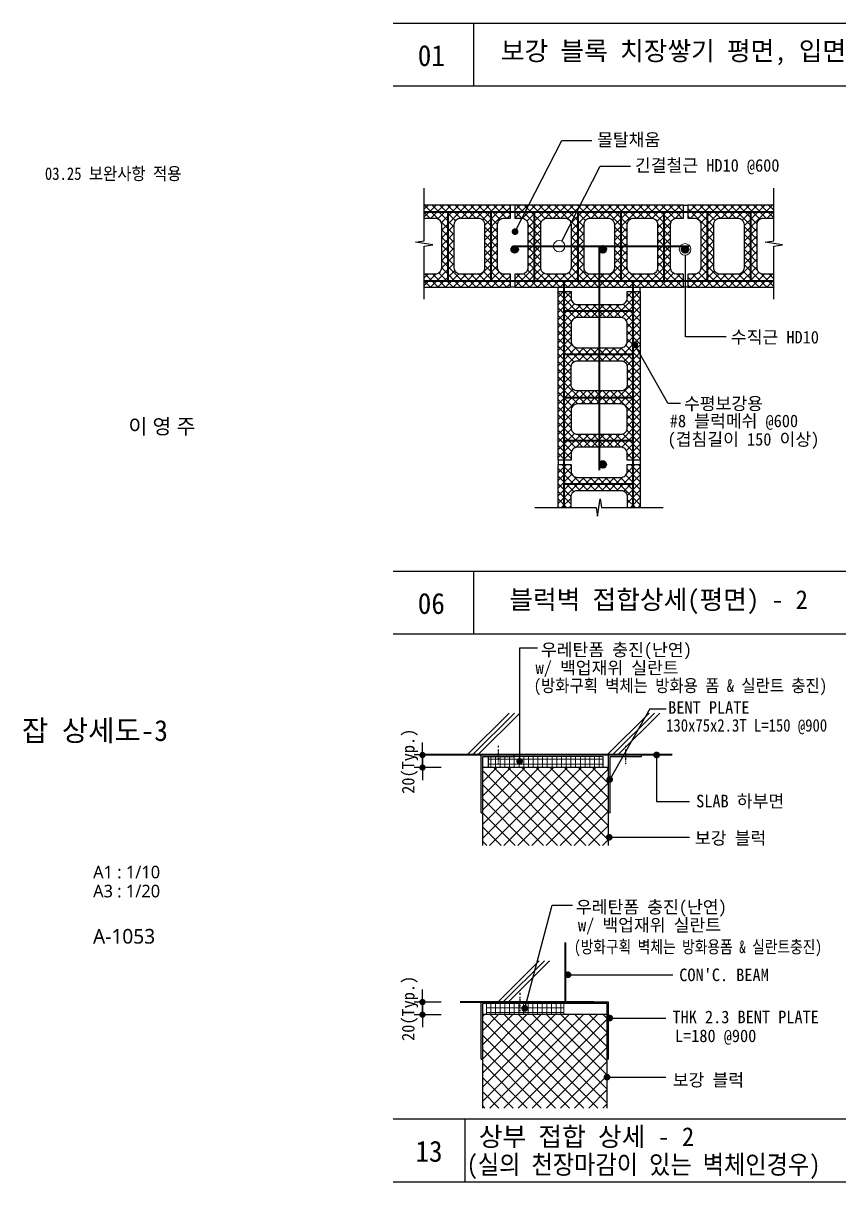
# Model space of a CAD drawing. Header units: millimetres. Extents: x 209 to 75467, y 6568 to 12199.
# Drawn here: x 24527 to 26471, y 6760 to 9523 of the extents above; entities that cross this region are included whole.
import ezdxf
from ezdxf.enums import TextEntityAlignment as Align

# ---------------------------------------------------------------- set-up
doc = ezdxf.new("R2010")
doc.units = ezdxf.units.MM
doc.header["$MEASUREMENT"] = 0
doc.linetypes.add('HIDDEN', pattern=[0.375, 0.25, -0.125])
doc.layers.get('0').update_dxf_attribs({"linetype": 'CONTINUOUS'})
for name, color, linetype, lineweight in [('A-BORD-TEXT', 3, 'CONTINUOUS', 25), ('A-CONC-LIN1', 2, 'CONTINUOUS', 40), ('A-CUTL', 7, 'CONTINUOUS', 25), ('A-DIMS', 7, 'CONTINUOUS', 25), ('A-MKXS-LEAD', 7, 'CONTINUOUS', 25), ('A-MKXS-TEXT1', 3, 'CONTINUOUS', 25), ('A-SECT-LIN1', 4, 'CONTINUOUS', 25), ('A-WAXM-BLOC', 3, 'CONTINUOUS', 25), ('A-XXXX-HATC', 8, 'CONTINUOUS', 18), ('A-XXXX-SYMB', 7, 'CONTINUOUS', 25), ('A-XXXX-TABL', 7, 'CONTINUOUS', 25), ('S-RBAR', 2, 'CONTINUOUS', 40)]:
    doc.layers.add(name, color=color, linetype=linetype, lineweight=lineweight)
doc.layers.add('CA-ANNO-TEXT', color=3, linetype='CONTINUOUS')
doc.styles.add('HY울릉도L', font='H2GTRE.TTF')
doc.styles.add('돋움체', font='')
doc.styles.add('맑은고딕', font='')
doc.styles.get('돋움체').set_extended_font_data('DotumChe')
doc.styles.get('맑은고딕').set_extended_font_data('Malgun Gothic')
doc.dimstyles.new('CDIM', dxfattribs={"dimtxt": 3, "dimasz": 1.5, "dimexe": 2, "dimexo": 1, "dimgap": 1, "dimtad": 1, "dimdec": 0, "dimrnd": 0.5, "dimzin": 0, "dimdsep": 32, "dimlunit": 6, "dimtxsty": 'HY울릉도L', "dimblk1": '_CIDOT', "dimblk2": '_CIDOT', "dimsah": 1, "dimcen": 5.5, "dimclrd": 2, "dimclre": 2, "dimclrt": 7, "dimadec": 0, "dimazin": 0, "dimtfac": 1, "dimtdec": 0, "dimtix": 1, "dimtmove": 2, "dimatfit": 1, "dimldrblk": '_CIDOT', "dimfxl": 1, "dimtolj": 1, "dimtzin": 0, "dimlwd": -1, "dimarcsym": 0})

# ---------------------------------------------------------------- blocks, each defined once
blk = doc.blocks.new('*X9')
at = {"color": 0}
for p, q in [((39.19, -33.28), (41.98, -30.5)), ((39.19, -31.52), (40.21, -30.5)), ((40.57, -33.5), (39.19, -32.12)), ((46.2, -37.36), (39.34, -30.5)), ((40.75, -33.5), (43.75, -30.5)), ((46.2, -35.59), (41.11, -30.5)), ((42.36, -33.65), (45.51, -30.5)), ((46.49, -34.11), (42.87, -30.5)), ((43.15, -34.63), (47.28, -30.5)), ((43.2, -36.35), (49.05, -30.5)), ((47.64, -33.5), (44.64, -30.5)), ((49.41, -33.5), (46.41, -30.5)), ((47.82, -33.5), (50.82, -30.5)), ((51.18, -33.5), (48.18, -30.5)), ((49.59, -33.5), (52.59, -30.5)), ((56.2, -36.75), (49.95, -30.5)), ((51.35, -33.5), (54.35, -30.5)), ((56.2, -34.99), (51.71, -30.5)), ((52.72, -33.9), (56.12, -30.5)), ((53.2, -35.19), (57.89, -30.5)), ((53.2, -36.96), (59.2, -30.96)), ((56.79, -33.81), (53.48, -30.5)), ((58.25, -33.5), (55.25, -30.5)), ((59.2, -32.68), (57.02, -30.5)), ((59.2, -30.92), (58.78, -30.5)), ((60.2, -33.49), (63.19, -30.5)), ((60.2, -31.72), (61.42, -30.5)), ((61.79, -33.5), (60.2, -31.92)), ((66.2, -36.15), (60.55, -30.5)), ((61.94, -33.52), (64.96, -30.5)), ((66.29, -34.48), (62.32, -30.5)), ((62.99, -34.24), (66.73, -30.5)), ((63.2, -35.79), (68.49, -30.5)), ((67.18, -33.59), (64.09, -30.5)), ((68.86, -33.5), (65.86, -30.5)), ((67.16, -33.6), (70.26, -30.5)), ((70.62, -33.5), (67.62, -30.5)), ((69.03, -33.5), (72.03, -30.5)), ((76.2, -37.31), (69.39, -30.5)), ((70.8, -33.5), (73.8, -30.5)), ((76.2, -35.54), (71.16, -30.5)), ((72.4, -33.67), (75.57, -30.5)), ((76.51, -34.08), (72.93, -30.5)), ((73.16, -34.67), (77.33, -30.5)), ((73.2, -36.4), (79.1, -30.5)), ((77.69, -33.5), (74.69, -30.5)), ((79.46, -33.5), (76.46, -30.5)), ((77.87, -33.5), (79.91, -31.46)), ((79.91, -32.18), (78.23, -30.5)), ((79.91, -33.23), (82.64, -30.5)), ((79.91, -31.46), (80.87, -30.5)), ((86.2, -36.7), (80, -30.5)), ((81.4, -33.5), (84.4, -30.5)), ((86.2, -34.94), (81.77, -30.5)), ((82.75, -33.93), (86.17, -30.5)), ((83.2, -37.01), (89.71, -30.5)), ((83.2, -35.24), (87.94, -30.5)), ((86.82, -33.79), (83.53, -30.5)), ((88.3, -33.5), (85.3, -30.5)), ((90.07, -33.5), (87.07, -30.5)), ((88.48, -33.5), (91.48, -30.5)), ((91.84, -33.51), (88.84, -30.5)), ((90.24, -33.5), (93.24, -30.5)), ((96.2, -36.1), (90.6, -30.5)), ((91.98, -33.53), (95.01, -30.5)), ((96.31, -34.44), (92.37, -30.5)), ((93.01, -34.27), (96.78, -30.5)), ((93.2, -35.85), (98.55, -30.5)), ((97.22, -33.58), (94.14, -30.5)), ((98.91, -33.5), (95.91, -30.5)), ((97.24, -33.57), (99.2, -31.61)), ((99.2, -32.02), (97.68, -30.5)), ((100.2, -32.38), (102.08, -30.5)), ((100.2, -30.61), (100.31, -30.5)), ((106.2, -37.26), (100.2, -31.26)), ((100.85, -33.5), (103.85, -30.5)), ((106.2, -35.49), (101.21, -30.5)), ((102.43, -33.69), (105.62, -30.5)), ((106.53, -34.06), (102.98, -30.5)), ((103.17, -34.71), (107.39, -30.5)), ((103.2, -36.45), (109.15, -30.5)), ((107.75, -33.5), (104.75, -30.5)), ((109.51, -33.5), (106.51, -30.5)), ((107.92, -33.5), (110.92, -30.5)), ((111.28, -33.5), (108.28, -30.5)), ((109.69, -33.5), (112.69, -30.5)), ((116.2, -36.65), (110.05, -30.5)), ((111.46, -33.5), (114.46, -30.5)), ((116.2, -34.89), (111.82, -30.5)), ((112.77, -33.95), (116.22, -30.5)), ((113.2, -35.29), (117.99, -30.5)), ((113.2, -37.06), (119.76, -30.5)), ((116.85, -33.76), (113.59, -30.5)), ((118.35, -33.5), (115.35, -30.5)), ((120.07, -33.45), (117.12, -30.5)), ((118.53, -33.5), (120.07, -31.96)), ((120.07, -31.68), (118.89, -30.5)), ((58.42, -33.5), (59.2, -32.72)), ((63.2, -37.56), (66.3, -34.46)), ((79.64, -33.5), (79.91, -33.23)), ((81.23, -33.5), (79.91, -32.18)), ((93.2, -37.61), (96.27, -34.54)), ((99.08, -33.5), (99.2, -33.38)), ((100.68, -33.5), (100.2, -33.02)), ((43.2, -38.12), (46.2, -35.12)), ((46.2, -39.13), (43.2, -36.13)), ((43.2, -39.89), (46.2, -36.89)), ((56.2, -38.52), (53.2, -35.52)), ((53.2, -38.72), (56.2, -35.72)), ((56.2, -40.29), (53.2, -37.29)), ((53.2, -40.49), (56.2, -37.49)), ((66.2, -37.92), (63.2, -34.91)), ((63.2, -39.33), (66.2, -36.33)), ((66.2, -39.68), (63.2, -36.68)), ((73.2, -38.17), (76.2, -35.17)), ((76.2, -39.08), (73.2, -36.08)), ((73.2, -39.94), (76.2, -36.94)), ((86.2, -38.47), (83.2, -35.47)), ((83.2, -38.78), (86.2, -35.78)), ((85.96, -40), (83.2, -37.24)), ((96.2, -37.86), (93.19, -34.86)), ((93.2, -39.38), (96.2, -36.38)), ((96.2, -39.63), (93.2, -36.63)), ((103.2, -38.22), (106.2, -35.22)), ((106.2, -39.02), (103.2, -36.02)), ((103.2, -39.99), (106.2, -36.99)), ((116.2, -38.42), (113.2, -35.42)), ((113.2, -38.83), (116.2, -35.83)), ((116.2, -40.19), (113.2, -37.19)), ((46.2, -40.9), (43.2, -37.9)), ((43.2, -41.65), (46.2, -38.65)), ((46.2, -42.66), (43.2, -39.66)), ((56.2, -42.06), (53.2, -39.06)), ((53.2, -42.26), (56.2, -39.26)), ((64.75, -40), (63.2, -38.45)), ((63.2, -42.87), (66.07, -40)), ((63.2, -41.1), (64.3, -40)), ((64.3, -40), (66.2, -38.1)), ((66.2, -41.45), (64.75, -40)), ((66.07, -40), (66.2, -39.87)), ((75.36, -40), (73.2, -37.84)), ((73.59, -40), (73.2, -39.61)), ((73.2, -41.7), (74.9, -40)), ((76.2, -42.61), (73.59, -40)), ((74.9, -40), (76.2, -38.7)), ((76.2, -40.84), (75.36, -40)), ((84.19, -40), (83.2, -39.01)), ((83.2, -42.31), (85.51, -40)), ((83.2, -40.54), (83.74, -40)), ((83.74, -40), (86.2, -37.54)), ((86.2, -42.01), (84.19, -40)), ((85.51, -40), (86.2, -39.31)), ((86.2, -40.24), (85.96, -40)), ((94.8, -40), (93.2, -38.4)), ((93.2, -42.92), (96.12, -40)), ((93.2, -41.15), (94.35, -40)), ((96.2, -43.17), (93.2, -40.17)), ((94.35, -40), (96.2, -38.15)), ((96.2, -41.4), (94.8, -40)), ((96.12, -40), (96.2, -39.92)), ((106.2, -40.79), (103.2, -37.79)), ((103.2, -41.76), (106.2, -38.76)), ((106.2, -42.56), (103.2, -39.56)), ((113.2, -40.6), (116.2, -37.6)), ((116.2, -41.95), (113.2, -38.95)), ((113.2, -42.36), (116.2, -39.36)), ((43.19, -45.2), (46.2, -42.19)), ((43.2, -43.42), (46.2, -40.42)), ((46.2, -44.43), (43.2, -41.43)), ((49.49, -49.5), (56.2, -42.79)), ((56.2, -43.83), (53.2, -40.83)), ((53.2, -44.03), (56.2, -41.03)), ((56.48, -45.88), (53.2, -42.59)), ((66.2, -43.22), (63.2, -40.22)), ((63.2, -44.63), (66.2, -41.63)), ((66.2, -44.99), (63.2, -41.99)), ((73.18, -45.26), (76.2, -42.24)), ((73.2, -43.47), (76.2, -40.47)), ((76.2, -44.38), (73.2, -41.38)), ((79.7, -49.35), (86.2, -42.85)), ((86.2, -43.77), (83.2, -40.77)), ((83.2, -44.08), (86.2, -41.08)), ((86.39, -45.73), (83.2, -42.54)), ((93.2, -44.69), (96.2, -41.69)), ((96.2, -44.93), (93.2, -41.93)), ((103.16, -45.33), (106.2, -42.29)), ((103.2, -43.52), (106.2, -40.52)), ((106.2, -44.33), (103.2, -41.33)), ((116.2, -43.72), (113.2, -40.72)), ((113.2, -44.13), (116.2, -41.13)), ((116.34, -45.63), (113.2, -42.49)), ((40.66, -49.5), (46.2, -43.96)), ((49.5, -49.5), (43.2, -43.2)), ((47.73, -49.5), (43.2, -44.97)), ((51.26, -49.5), (56.2, -44.56)), ((58.34, -49.5), (53.2, -44.36)), ((60.2, -49.4), (66.2, -43.4)), ((61.87, -49.5), (66.21, -45.16)), ((67.18, -49.5), (63.13, -45.45)), ((68.95, -49.5), (63.2, -43.75)), ((70.71, -49.5), (76.2, -44.01)), ((79.55, -49.5), (73.2, -43.15)), ((77.78, -49.5), (73.2, -44.92)), ((81.31, -49.5), (86.2, -44.61)), ((88.39, -49.5), (83.2, -44.31)), ((90.15, -49.5), (96.2, -43.45)), ((91.92, -49.5), (96.21, -45.21)), ((97.23, -49.5), (93.14, -45.41)), ((99, -49.5), (93.2, -43.7)), ((100.76, -49.5), (106.2, -44.06)), ((109.6, -49.5), (103.2, -43.1)), ((107.84, -49.5), (103.2, -44.86)), ((109.6, -49.5), (116.2, -42.9)), ((111.37, -49.5), (116.2, -44.67)), ((118.44, -49.5), (113.2, -44.26)), ((39.19, -49.19), (41.9, -46.49)), ((39.19, -47.43), (40.12, -46.5)), ((40.66, -49.5), (39.19, -48.03)), ((42.43, -49.5), (39.43, -46.5)), ((44.2, -49.5), (41.2, -46.5)), ((42.42, -49.5), (46.32, -45.6)), ((45.96, -49.5), (42.64, -46.17)), ((44.19, -49.5), (47.26, -46.43)), ((45.96, -49.5), (48.96, -46.5)), ((47.73, -49.5), (50.73, -46.5)), ((51.27, -49.5), (48.27, -46.5)), ((53.04, -49.5), (50.04, -46.5)), ((54.8, -49.5), (51.8, -46.5)), ((56.57, -49.5), (52.93, -45.86)), ((53.03, -49.5), (56.56, -45.97)), ((54.8, -49.5), (57.8, -46.5)), ((56.57, -49.5), (59.2, -46.87)), ((59.2, -48.59), (56.82, -46.22)), ((59.2, -46.83), (58.87, -46.5)), ((60.2, -47.63), (61.33, -46.5)), ((61.87, -49.5), (60.2, -47.83)), ((63.64, -49.5), (60.64, -46.5)), ((65.41, -49.5), (62.29, -46.38)), ((63.64, -49.5), (66.88, -46.26)), ((65.4, -49.5), (68.4, -46.5)), ((67.17, -49.5), (70.17, -46.5)), ((70.71, -49.5), (67.71, -46.5)), ((68.94, -49.5), (71.96, -46.48)), ((72.48, -49.5), (69.48, -46.5)), ((74.25, -49.5), (71.25, -46.5)), ((72.48, -49.5), (76.34, -45.63)), ((76.02, -49.5), (72.66, -46.15)), ((74.24, -49.5), (77.3, -46.45)), ((76.01, -49.5), (79.01, -46.5)), ((77.78, -49.5), (79.7, -47.58)), ((79.7, -47.88), (78.32, -46.5)), ((79.7, -47.58), (80.78, -46.5)), ((81.32, -49.5), (79.7, -47.88)), ((83.09, -49.5), (80.09, -46.5)), ((84.86, -49.5), (81.85, -46.49)), ((86.62, -49.5), (82.95, -45.83)), ((83.08, -49.5), (86.58, -46)), ((84.85, -49.5), (87.85, -46.5)), ((86.62, -49.5), (89.62, -46.5)), ((90.16, -49.5), (86.97, -46.31)), ((88.39, -49.5), (91.39, -46.5)), ((91.93, -49.5), (88.93, -46.5)), ((93.69, -49.5), (90.69, -46.5)), ((95.46, -49.5), (92.33, -46.36)), ((93.69, -49.5), (96.91, -46.28)), ((95.46, -49.5), (98.46, -46.5)), ((97.22, -49.5), (99.2, -47.52)), ((99.2, -47.93), (97.77, -46.5)), ((100.2, -48.29), (102.03, -46.46)), ((100.2, -46.52), (100.22, -46.5)), ((102.53, -49.5), (100.2, -47.17)), ((104.3, -49.5), (101.3, -46.5)), ((102.53, -49.5), (106.36, -45.67)), ((106.07, -49.5), (102.69, -46.12)), ((104.3, -49.5), (107.34, -46.46)), ((106.06, -49.5), (109.06, -46.5)), ((107.83, -49.5), (110.83, -46.5)), ((111.37, -49.5), (108.37, -46.5)), ((113.14, -49.5), (110.14, -46.5)), ((114.91, -49.5), (111.89, -46.49)), ((116.68, -49.5), (112.97, -45.8)), ((113.13, -49.5), (116.61, -46.03)), ((114.9, -49.5), (117.9, -46.5)), ((116.67, -49.5), (119.67, -46.5)), ((120.07, -49.36), (117.07, -46.36)), ((118.44, -49.5), (120.07, -47.87)), ((120.07, -47.59), (118.98, -46.5)), ((58.33, -49.5), (59.2, -48.63)), ((70.2, -51.78), (71.48, -50.5)), ((70.2, -53.54), (73.2, -50.54)), ((75.95, -56.5), (70.2, -50.75)), ((73.2, -51.99), (71.71, -50.5)), ((79.55, -49.5), (79.7, -49.35)), ((83.15, -56.5), (89.15, -50.5)), ((86.2, -51.69), (87.39, -50.5)), ((89.2, -53.84), (86.2, -50.84)), ((89.2, -52.08), (87.62, -50.5)), ((98.99, -49.5), (99.2, -49.29)), ((100.77, -49.5), (100.2, -48.93)), ((70.2, -55.31), (73.23, -52.28)), ((74.25, -56.57), (70.2, -52.52)), ((70.2, -57.08), (73.97, -53.31)), ((70.2, -58.85), (75.55, -53.5)), ((74.24, -56.57), (77.31, -53.5)), ((77.71, -56.5), (74.71, -53.5)), ((76.08, -56.5), (79.08, -53.5)), ((79.48, -56.5), (76.48, -53.5)), ((79.7, -54.95), (78.25, -53.5)), ((79.7, -56.42), (82.62, -53.5)), ((79.7, -54.65), (80.85, -53.5)), ((83.02, -56.5), (80.02, -53.5)), ((81.39, -56.5), (84.39, -53.5)), ((84.79, -56.5), (81.78, -53.5)), ((89.2, -59.15), (83.55, -53.5)), ((84.91, -56.51), (89.2, -52.22)), ((89.2, -57.38), (85.22, -53.41)), ((89.2, -55.61), (86.11, -52.52)), ((73.32, -57.41), (70.2, -54.29)), ((73.2, -59.06), (70.2, -56.06)), ((77.85, -56.5), (79.7, -54.65)), ((81.25, -56.5), (79.7, -54.95)), ((85.98, -57.21), (89.2, -53.99)), ((86.2, -58.76), (89.2, -55.76)), ((70.2, -60.61), (73.27, -57.54)), ((73.2, -60.83), (70.2, -57.83)), ((79.62, -56.5), (79.7, -56.42)), ((86.2, -60.52), (89.2, -57.52)), ((89.2, -60.92), (86.2, -57.91)), ((70.2, -62.38), (73.2, -59.38)), ((73.48, -62.88), (70.2, -59.59)), ((70.2, -64.15), (73.2, -61.15)), ((75.34, -66.5), (70.2, -61.36)), ((83.76, -66.5), (89.2, -61.06)), ((86.16, -62.33), (89.2, -59.29)), ((89.2, -62.68), (86.2, -59.68)), ((89.2, -64.45), (86.2, -61.45)), ((70.2, -65.92), (73.39, -62.73)), ((73.84, -66.77), (70.2, -63.13)), ((70.2, -67.69), (74.41, -63.47)), ((70.2, -69.45), (76.15, -63.5)), ((77.11, -66.5), (73.82, -63.22)), ((74.92, -66.5), (77.92, -63.5)), ((78.87, -66.5), (75.87, -63.5)), ((76.69, -66.5), (79.69, -63.5)), ((79.7, -65.56), (77.64, -63.5)), ((79.7, -63.79), (79.41, -63.5)), ((79.7, -65.26), (81.46, -63.5)), ((82.41, -66.5), (79.7, -63.79)), ((80.22, -66.5), (83.22, -63.5)), ((84.18, -66.5), (81.18, -63.5)), ((81.99, -66.5), (85.03, -63.46)), ((89.2, -69.75), (82.95, -63.5)), ((89.2, -67.99), (84.71, -63.5)), ((85.37, -66.66), (89.2, -62.83)), ((89.2, -66.22), (85.89, -62.91)), ((73.2, -67.9), (70.2, -64.9)), ((73.2, -69.66), (70.2, -66.66)), ((78.46, -66.5), (79.7, -65.26)), ((80.64, -66.5), (79.7, -65.56)), ((86.16, -67.64), (89.2, -64.6)), ((86.2, -69.36), (89.2, -66.36)), ((70.2, -71.22), (73.2, -68.22)), ((73.2, -71.43), (70.2, -68.43)), ((86.2, -71.13), (89.2, -68.13)), ((89.2, -71.52), (86.2, -68.52)), ((70.2, -72.99), (73.2, -69.99)), ((76.5, -76.5), (70.2, -70.2)), ((70.2, -74.76), (73.2, -71.76)), ((74.73, -76.5), (70.2, -71.97)), ((82.6, -76.5), (89.2, -69.9)), ((84.37, -76.5), (89.2, -71.67)), ((89.2, -73.29), (86.2, -70.29)), ((89.2, -75.06), (86.2, -72.06)), ((70.2, -76.52), (73.65, -73.07)), ((70.2, -78.29), (74.99, -73.5)), ((70.2, -80.06), (76.76, -73.5)), ((73.53, -77.06), (70.2, -73.74)), ((78.27, -76.5), (75.27, -73.5)), ((75.53, -76.5), (78.53, -73.5)), ((79.7, -76.16), (77.04, -73.5)), ((77.3, -76.5), (79.7, -74.1)), ((79.7, -74.4), (78.8, -73.5)), ((79.7, -74.1), (80.3, -73.5)), ((79.7, -75.86), (82.06, -73.5)), ((81.8, -76.5), (79.7, -74.4)), ((83.57, -76.5), (80.57, -73.5)), ((80.83, -76.5), (83.83, -73.5)), ((89.2, -80.36), (82.34, -73.5)), ((89.2, -78.59), (84.11, -73.5)), ((89.2, -76.83), (85.59, -73.21)), ((85.73, -76.91), (89.2, -73.43)), ((73.2, -78.5), (70.2, -75.5)), ((73.2, -80.27), (70.2, -77.27)), ((79.06, -76.5), (79.7, -75.86)), ((80.04, -76.5), (79.7, -76.16)), ((86.2, -78.2), (89.2, -75.2)), ((86.2, -79.97), (89.2, -76.97)), ((70.2, -81.83), (73.2, -78.83)), ((73.2, -82.04), (70.2, -79.04)), ((86.2, -81.74), (89.2, -78.74)), ((89.2, -82.13), (86.2, -79.13)), ((70.2, -83.6), (73.2, -80.6)), ((75.89, -86.5), (70.2, -80.81)), ((70.2, -85.36), (73.24, -82.33)), ((74.21, -86.58), (70.2, -82.57)), ((83.21, -86.5), (89.2, -80.51)), ((84.95, -86.52), (89.2, -82.27)), ((89.2, -85.66), (86.09, -82.56)), ((89.2, -83.9), (86.2, -80.9)), ((70.2, -87.13), (74, -83.33)), ((70.2, -88.9), (75.6, -83.5)), ((73.31, -87.45), (70.2, -84.34)), ((74.32, -86.55), (77.37, -83.5)), ((77.66, -86.5), (74.66, -83.5)), ((76.13, -86.5), (79.13, -83.5)), ((79.43, -86.5), (76.43, -83.5)), ((77.9, -86.5), (79.7, -84.7)), ((79.7, -85), (78.2, -83.5)), ((79.7, -84.7), (80.9, -83.5)), ((79.7, -86.47), (82.67, -83.5)), ((81.2, -86.5), (79.7, -85)), ((82.96, -86.5), (79.96, -83.5)), ((81.44, -86.5), (84.44, -83.5)), ((84.73, -86.5), (81.73, -83.5)), ((89.2, -89.2), (83.5, -83.5)), ((89.2, -87.43), (85.19, -83.42)), ((86, -87.25), (89.2, -84.04)), ((73.2, -89.11), (70.2, -86.11)), ((71.82, -89.5), (70.2, -87.88)), ((71.37, -89.5), (73.25, -87.62)), ((79.67, -86.5), (79.7, -86.47)), ((86.2, -88.81), (89.2, -85.81)), ((87.73, -89.5), (86.2, -87.97)), ((87.28, -89.5), (89.2, -87.58)), ((70.2, -90.67), (70.37, -90.5)), ((70.2, -92.43), (72.13, -90.5)), ((77.05, -96.5), (71.05, -90.5)), ((73.2, -90.88), (72.82, -90.5)), ((73.13, -89.5), (73.2, -89.43)), ((83.81, -96.5), (89.2, -91.11)), ((86.15, -92.4), (88.04, -90.5)), ((86.2, -90.58), (86.28, -90.5)), ((89.2, -92.74), (86.96, -90.5)), ((89.2, -90.97), (88.73, -90.5)), ((89.04, -89.5), (89.2, -89.34)), ((70.2, -94.2), (73.2, -91.2)), ((75.29, -96.5), (70.2, -91.41)), ((70.2, -95.97), (73.41, -92.76)), ((73.81, -96.79), (70.2, -93.18)), ((70.2, -97.74), (74.46, -93.48)), ((70.2, -99.51), (76.21, -93.5)), ((74.97, -96.5), (77.97, -93.5)), ((78.82, -96.5), (75.82, -93.5)), ((76.74, -96.5), (79.74, -93.5)), ((80.59, -96.5), (77.59, -93.5)), ((78.51, -96.5), (81.51, -93.5)), ((82.36, -96.5), (79.36, -93.5)), ((80.28, -96.5), (83.28, -93.5)), ((84.13, -96.5), (81.13, -93.5)), ((82.04, -96.5), (85.1, -93.45)), ((89.2, -99.81), (82.89, -93.5)), ((89.2, -98.04), (84.66, -93.5)), ((85.4, -96.68), (89.2, -92.88)), ((89.2, -96.27), (85.87, -92.94)), ((89.2, -94.5), (86.2, -91.5)), ((73.2, -97.95), (70.2, -94.95)), ((86.17, -97.68), (89.2, -94.65)), ((86.2, -99.42), (89.2, -96.42)), ((73.2, -99.72), (70.2, -96.72)), ((72.18, -100.46), (70.2, -98.48)), ((71.01, -100.46), (73.2, -98.27)), ((88.09, -100.46), (86.2, -98.57)), ((86.92, -100.46), (89.2, -98.18)), ((70.41, -100.46), (70.2, -100.25)), ((72.78, -100.46), (73.2, -100.04)), ((86.32, -100.46), (86.2, -100.34)), ((88.69, -100.46), (89.2, -99.95))]:
    blk.add_line(p, q, dxfattribs=at)
blk = doc.blocks.new('*X22')
at = {"color": 0}
for p, q in [((11382.2, 6787.5), (12290.8, 6787.5)), ((11382.2, 6750), (12290.8, 6750)), ((11400, 6721.6), (11400, 6810.1)), ((11437.5, 6721.6), (11437.5, 6810.1)), ((11475, 6721.6), (11475, 6810.1)), ((11512.5, 6721.6), (11512.5, 6810.1)), ((11550, 6721.6), (11550, 6810.1)), ((11587.5, 6721.6), (11587.5, 6810.1)), ((11625, 6721.6), (11625, 6810.1)), ((11662.5, 6721.6), (11662.5, 6810.1)), ((11700, 6721.6), (11700, 6810.1)), ((11737.5, 6721.6), (11737.5, 6810.1)), ((11775, 6721.6), (11775, 6810.1)), ((11812.5, 6721.6), (11812.5, 6810.1)), ((11850, 6721.6), (11850, 6810.1)), ((11887.5, 6721.6), (11887.5, 6810.1)), ((11925, 6721.6), (11925, 6810.1)), ((11962.5, 6721.6), (11962.5, 6810.1)), ((12000, 6721.6), (12000, 6810.1)), ((12037.5, 6721.6), (12037.5, 6810.1)), ((12075, 6721.6), (12075, 6810.1)), ((12112.5, 6721.6), (12112.5, 6810.1)), ((12150, 6721.6), (12150, 6810.1)), ((12187.5, 6721.6), (12187.5, 6810.1)), ((12225, 6721.6), (12225, 6810.1)), ((12262.5, 6721.6), (12262.5, 6810.1))]:
    blk.add_line(p, q, dxfattribs=at)
blk = doc.blocks.new('_CIDOT')
at = {"color": 0, "linetype": 'ByBlock'}
blk.add_line((2, 0), (-1, 0), dxfattribs=at)
at = {"color": 0, "linetype": 'ByBlock', "const_width": 0.5}
blk.add_lwpolyline([(-0.25, 0, 1), (0.25, 0, 1)], format="xyb", close=True, dxfattribs=at)
blk = doc.blocks.new('*D469')
at = {"layer": 'A-DIMS', "transparency": 16777216}
for p, q in [((25478.5, 7203.4), (25478.5, 7218.4)), ((25478.5, 7158.4), (25478.5, 7188.4)), ((25478.5, 7143.4), (25478.5, 7128.4))]:
    blk.add_line(p, q, dxfattribs=at)
at = {"layer": 'A-DIMS', "lineweight": -2, "transparency": 16777216}
for p, q in [((25523.1, 7188.4), (25458.5, 7188.4)), ((25523.1, 7158.4), (25458.5, 7158.4))]:
    blk.add_line(p, q, dxfattribs=at)
at = {"layer": 'A-DIMS', "transparency": 16777216, "xscale": 15, "yscale": 15, "zscale": 15}
for p, rotation in [((25478.5, 7188.4), 270), ((25478.5, 7158.4), 90)]:
    blk.add_blockref('_CIDOT', p, dxfattribs=dict(at, rotation=rotation))
at = {"layer": 'A-DIMS', "color": 3, "transparency": 16777216, "insert": (25448.8, 7173.4), "char_height": 30, "attachment_point": 5, "rotation": 90, "style": '돋움체'}
blk.add_mtext('\\A1;20(Typ.)', dxfattribs=at)
blk = doc.blocks.new('*X23')
at = {"color": 0}
for p, q in [((18939.8, 8962.5), (19562.8, 8962.5)), ((18975, 8908.3), (18975, 8996.8)), ((19012.5, 8908.3), (19012.5, 8996.8)), ((19050, 8908.3), (19050, 8996.8)), ((19087.5, 8908.3), (19087.5, 8996.8)), ((19125, 8908.3), (19125, 8996.8)), ((19162.5, 8908.3), (19162.5, 8996.8)), ((19200, 8908.3), (19200, 8996.8)), ((19237.5, 8908.3), (19237.5, 8996.8)), ((19275, 8908.3), (19275, 8996.8)), ((19312.5, 8908.3), (19312.5, 8996.8)), ((19350, 8908.3), (19350, 8996.8)), ((19387.5, 8908.3), (19387.5, 8996.8)), ((19425, 8908.3), (19425, 8996.8)), ((19462.5, 8908.3), (19462.5, 8996.8)), ((19500, 8908.3), (19500, 8996.8)), ((19537.5, 8908.3), (19537.5, 8996.8)), ((18939.8, 8925), (19562.8, 8925))]:
    blk.add_line(p, q, dxfattribs=at)
blk = doc.blocks.new('*D470')
at = {"layer": 'A-DIMS', "transparency": 16777216}
for p, q in [((25478.5, 7792.6), (25478.5, 7807.6)), ((25478.5, 7747.6), (25478.5, 7777.6)), ((25478.5, 7732.6), (25478.5, 7717.6))]:
    blk.add_line(p, q, dxfattribs=at)
at = {"layer": 'A-DIMS', "lineweight": -2, "transparency": 16777216}
for p, q in [((25523.1, 7777.6), (25458.5, 7777.6)), ((25523.1, 7747.6), (25458.5, 7747.6))]:
    blk.add_line(p, q, dxfattribs=at)
at = {"layer": 'A-DIMS', "transparency": 16777216, "xscale": 15, "yscale": 15, "zscale": 15}
for p, rotation in [((25478.5, 7777.6), 270), ((25478.5, 7747.6), 90)]:
    blk.add_blockref('_CIDOT', p, dxfattribs=dict(at, rotation=rotation))
at = {"layer": 'A-DIMS', "color": 3, "transparency": 16777216, "insert": (25448.8, 7762.6), "char_height": 30, "attachment_point": 5, "rotation": 90, "style": '돋움체'}
blk.add_mtext('\\A1;20(Typ.)', dxfattribs=at)

msp = doc.modelspace()

# ---------------------------------------------------------------- hatches: boundary and pattern name
at = {"layer": 'A-XXXX-HATC', "ltscale": 2}
h = msp.add_hatch(dxfattribs=at)
h.set_pattern_fill('ANSI37', color=256, scale=7.5, style=0)
h.set_pattern_definition([(45, (20162.83, -287190.247), (-16.8379802, 16.8379802), []), (135, (20162.83, -287190.247), (-16.8379802, -16.8379802), [])])
h.paths.add_polyline_path([(25922.1, 7747.6), (25622.1, 7747.6), (25622.1, 7561.8), (25922.1, 7561.8)])
h = msp.add_hatch(dxfattribs=at)
h.set_pattern_fill('ANSI37', color=256, scale=7.5, style=0)
h.set_pattern_definition([(45, (18948.367, -288863.12), (-16.8379802, 16.8379802), []), (135, (18948.367, -288863.12), (-16.8379802, -16.8379802), [])])
h.paths.add_polyline_path([(25622.1, 6935.7), (25918.7, 6935.7), (25918.7, 7158.7), (25622.1, 7158.7)])
at = {"layer": 'S-RBAR', "ltscale": 0.01}
h = msp.add_hatch(color=256, dxfattribs=at)
edge = h.paths.add_edge_path()
edge.add_arc((25698.3, 8983.1), 8, 0, 360)
h = msp.add_hatch(color=256, dxfattribs=at)
edge = h.paths.add_edge_path()
edge.add_arc((25908.4, 8983.3), 8, 0, 360)
h = msp.add_hatch(color=256, dxfattribs=at)
edge = h.paths.add_edge_path()
edge.add_arc((26104.4, 8983.1), 8, 0, 360)
h = msp.add_hatch(color=256, dxfattribs=at)
edge = h.paths.add_edge_path()
edge.add_arc((25908.4, 8470.5), 8, 0, 360)

# ---------------------------------------------------------------- linework, layer by layer
at = {"layer": 'A-CONC-LIN1'}
for p, q in [((26073.8, 7777.6), (25480.1, 7777.6)), ((25819.7, 7188.4), (25819.7, 7330.2)), ((25887, 7188.4), (25568.2, 7188.4))]:
    msp.add_line(p, q, dxfattribs=at)
at = {"layer": 'A-CUTL'}
for points in [[(25482.2, 8864.8), (25482.2, 8990.9), (25502.8, 8994), (25461.6, 9000.2), (25482.2, 9003.3), (25482.2, 9129.4)], [(26315.8, 8864.8), (26315.8, 8990.9), (26336.4, 8994), (26295.2, 9000.2), (26315.8, 9003.3), (26315.8, 9129.4)], [(25746, 8367.6), (25892.8, 8367.6), (25895.9, 8347), (25902.1, 8388.2), (25905.2, 8367.6), (26052.1, 8367.6)]]:
    msp.add_lwpolyline(points, dxfattribs=at)
at = {"layer": 'A-MKXS-LEAD'}
for p, q in [((25699.1, 9025.4), (25810.3, 9242.4)), ((25810.3, 9242.4), (25882.4, 9242.4)), ((25810.5, 9003.1), (25901.9, 9181.3)), ((25901.9, 9181.3), (25974, 9181.3)), ((26105.5, 8774.6), (26105.6, 8969.4)), ((26202.7, 8774.6), (26105.5, 8774.6)), ((26063.5, 8616.4), (25984.5, 8755.6)), ((26063.5, 8616.4), (26093.2, 8616.4)), ((25710.2, 8033.2), (25752.6, 8033.2)), ((25710.2, 7762.5), (25710.2, 8033.2)), ((26020.4, 7887.9), (25924.7, 7719.3)), ((26020.4, 7887.9), (26059.1, 7887.9)), ((26036.6, 7777.6), (26036.6, 7666.4)), ((26036.6, 7666.4), (26115.1, 7666.4)), ((25722.1, 7173.4), (25787.7, 7419.7)), ((25787.7, 7419.7), (25836, 7419.7))]:
    msp.add_line(p, q, dxfattribs=at)
at = {"layer": 'A-MKXS-LEAD', "const_width": 8}
for points in [[(25695.1, 9025.4, 1), (25703.1, 9025.4, 1)], [(25980.5, 8755.6, 1), (25988.5, 8755.6, 1)], [(25706.2, 7762.5, 1), (25714.2, 7762.5, 1)], [(26032.6, 7777.6, 1), (26040.6, 7777.6, 1)], [(25920.7, 7719.3, -1), (25928.7, 7719.3, -1)], [(25919.6, 7581.4, 1), (25927.6, 7581.4, 1)], [(25821.4, 7253.6, 1), (25829.4, 7253.6, 1)], [(25718.1, 7173.4, 1), (25726.1, 7173.4, 1)], [(25920.9, 7150.2, 1), (25928.9, 7150.2, 1)], [(25914.4, 7009.5, 1), (25922.4, 7009.5, 1)]]:
    msp.add_lwpolyline(points, format="xyb", close=True, dxfattribs=at)
at = {"layer": 'A-MKXS-LEAD'}
for points in [[(25923.6, 7581.4), (26115.1, 7581.4)], [(25825.4, 7253.6), (26075.3, 7253.6)], [(25924.9, 7150.2), (26058.6, 7150.2)], [(25918.4, 7009.5), (26058.6, 7009.5)]]:
    msp.add_lwpolyline(points, dxfattribs=at)
at = {"layer": 'A-SECT-LIN1'}
for p, q in [((25618.6, 7639.7), (25618.6, 7777.6)), ((25622.1, 7774.1), (25696.9, 7774.1)), ((25622.1, 7747.6), (25622.1, 7774.1)), ((25635.8, 7747.6), (25635.8, 7774.1)), ((25696.9, 7774.1), (25696.9, 7777.6)), ((25908.4, 7774.1), (25908.4, 7747.6)), ((25922.1, 7747.6), (25922.1, 7777.6)), ((25925.5, 7639.7), (25925.5, 7774.1)), ((25925.5, 7774.1), (26000.4, 7774.1)), ((26000.4, 7774.1), (26000.4, 7777.6)), ((25618.6, 7639.7), (25622.1, 7639.7)), ((25925.5, 7639.7), (25922.1, 7639.7)), ((25618.7, 7052), (25618.7, 7188.4)), ((25622.1, 7158.7), (25622.1, 7185)), ((25918.7, 7185), (25622.1, 7185)), ((25922.1, 7188.4), (25819.7, 7188.4)), ((25918.7, 7158.7), (25918.7, 7185)), ((25922.1, 7052), (25922.1, 7188.4)), ((25618.7, 7052), (25622.1, 7052)), ((25922.1, 7052), (25918.7, 7052))]:
    msp.add_line(p, q, dxfattribs=at)
at = {"layer": 'A-WAXM-BLOC'}
for p, q in [((25698.7, 9088.7), (25688.4, 9088.7)), ((26100.7, 9088.7), (26111, 9088.7)), ((25698.7, 8892.9), (25688.4, 8892.9)), ((25801.8, 8882.6), (25801.8, 8892.9)), ((25997.6, 8882.6), (25997.6, 8892.9)), ((26111, 8892.9), (26100.7, 8892.9)), ((25801.8, 8480.6), (25801.8, 8470.3)), ((25997.6, 8480.6), (25997.6, 8470.3)), ((25622.1, 7561.8), (25622.1, 7747.6)), ((25922.1, 7747.6), (25622.1, 7747.6)), ((25922.1, 7561.8), (25922.1, 7747.6)), ((25622.1, 6935.7), (25622.1, 7158.7)), ((25918.7, 7158.7), (25622.1, 7158.7)), ((25918.7, 6935.7), (25918.7, 7158.7))]:
    msp.add_line(p, q, dxfattribs=at)
for points in [[(25482.2, 8892.9), (25688.4, 8892.9), (25688.4, 8923.8), (25673, 8923.8, -0.414214), (25657.5, 8939.2), (25657.5, 9042.3, -0.414214), (25673, 9057.8), (25688.4, 9057.8), (25688.4, 9088.7), (25482.2, 9088.7)], [(26315.8, 9088.7), (26111, 9088.7), (26111, 9057.8), (26126.5, 9057.8, -0.414214), (26141.9, 9042.3), (26141.9, 8939.2, -0.414214), (26126.5, 8923.8), (26111, 8923.8), (26111, 8892.9), (26315.8, 8892.9)], [(25482.2, 9057.8), (25508, 9057.8, -0.414214), (25523.5, 9042.3), (25523.5, 8939.2, -0.414214), (25508, 8923.8), (25482.2, 8923.8, -0.414214)], [(26315.8, 8923.8), (26291.4, 8923.8, -0.414214), (26275.9, 8939.2), (26275.9, 9042.3, -0.414214), (26291.4, 9057.8), (26315.8, 9057.8, -0.414214)], [(25801.8, 8367.6), (25801.8, 8470.3), (25832.7, 8470.3), (25832.7, 8454.8, 0.414214), (25848.2, 8439.4), (25951.2, 8439.4, 0.414214), (25966.7, 8454.8), (25966.7, 8470.3), (25997.6, 8470.3), (25997.6, 8367.6)], [(25832.7, 8367.6), (25832.7, 8393, -0.414214), (25848.2, 8408.4), (25951.2, 8408.4, -0.414214), (25966.7, 8393), (25966.7, 8367.6, -0.414214)]]:
    msp.add_lwpolyline(points, format="xyb", dxfattribs=at)
for points in [[(26100.7, 9088.7), (25698.7, 9088.7), (25698.7, 9057.8), (25714.2, 9057.8, -0.414214), (25729.6, 9042.3), (25729.6, 8939.2, -0.414214), (25714.2, 8923.8), (25698.7, 8923.8), (25698.7, 8892.9), (26100.7, 8892.9), (26100.7, 8923.8), (26085.2, 8923.8, -0.414214), (26069.8, 8939.2), (26069.8, 9042.3, -0.414214), (26085.2, 9057.8), (26100.7, 9057.8)], [(25569.9, 8923.8, -0.414214), (25554.4, 8939.2), (25554.4, 9042.3, -0.414214), (25569.9, 9057.8), (25611.1, 9057.8, -0.414214), (25626.6, 9042.3), (25626.6, 8939.2, -0.414214), (25611.1, 8923.8)], [(25776, 8923.8, -0.414214), (25760.6, 8939.2), (25760.6, 9042.3, -0.414214), (25776, 9057.8), (25817.3, 9057.8, -0.414214), (25832.7, 9042.3), (25832.7, 8939.2, -0.414214), (25817.3, 8923.8)], [(25879.1, 8923.8, -0.414214), (25863.6, 8939.2), (25863.6, 9042.3, -0.414214), (25879.1, 9057.8), (25920.3, 9057.8, -0.414214), (25935.8, 9042.3), (25935.8, 8939.2, -0.414214), (25920.3, 8923.8)], [(25982.2, 8923.8, -0.414214), (25966.7, 8939.2), (25966.7, 9042.3, -0.414214), (25982.2, 9057.8), (26023.4, 9057.8, -0.414214), (26038.9, 9042.3), (26038.9, 8939.2, -0.414214), (26023.4, 8923.8)], [(26188.3, 8923.8, -0.414214), (26172.8, 8939.2), (26172.8, 9042.3, -0.414214), (26188.3, 9057.8), (26229.5, 9057.8, -0.414214), (26245, 9042.3), (26245, 8939.2, -0.414214), (26229.5, 8923.8)], [(25801.8, 8882.6), (25832.7, 8882.6), (25832.7, 8867.1, 0.414214), (25848.2, 8851.6), (25951.2, 8851.6, 0.414214), (25966.7, 8867.1), (25966.7, 8882.6), (25997.6, 8882.6), (25997.6, 8480.6), (25966.7, 8480.6), (25966.7, 8496, 0.414214), (25951.2, 8511.5), (25848.2, 8511.5, 0.414214), (25832.7, 8496), (25832.7, 8480.6), (25801.8, 8480.6)], [(25966.7, 8764), (25966.7, 8805.3, 0.414214), (25951.2, 8820.7), (25848.2, 8820.7, 0.414214), (25832.7, 8805.3), (25832.7, 8764, 0.414214), (25848.2, 8748.6), (25951.2, 8748.6, 0.414214)], [(25832.7, 8702.2, -0.414214), (25848.2, 8717.6), (25951.2, 8717.6, -0.414214), (25966.7, 8702.2), (25966.7, 8661, -0.414214), (25951.2, 8645.5), (25848.2, 8645.5, -0.414214), (25832.7, 8661)], [(25848.2, 8542.4), (25951.2, 8542.4, 0.414214), (25966.7, 8557.9), (25966.7, 8599.1, 0.414214), (25951.2, 8614.6), (25848.2, 8614.6, 0.414214), (25832.7, 8599.1), (25832.7, 8557.9, 0.414214)]]:
    msp.add_lwpolyline(points, format="xyb", close=True, dxfattribs=at)
at = {"layer": 'A-XXXX-HATC'}
for p, q in [((25585.2, 7777.6), (25684.9, 7877.3)), ((25597.9, 7777.6), (25697.6, 7877.3)), ((25610.7, 7777.6), (25710.4, 7877.3)), ((25919, 7777.6), (26018.7, 7877.3)), ((25931.7, 7777.6), (26031.4, 7877.3)), ((25944.4, 7777.6), (26044.2, 7877.3)), ((25635.8, 7774.1), (25908.4, 7774.1)), ((25657.9, 7188.4), (25756.4, 7287)), ((25670.4, 7188.4), (25769, 7287)), ((25683, 7188.4), (25781.6, 7287)), ((25630.9, 7185), (25630.9, 7158.7)), ((25815.6, 7158.7), (25815.6, 7185))]:
    msp.add_line(p, q, dxfattribs=at)
for centre in [(25804.2, 8990.8), (26104.4, 8983.1)]:
    msp.add_circle(centre, 13.8, dxfattribs=at)
at = {"layer": 'A-XXXX-SYMB', "linetype": 'HIDDEN'}
for p, q in [((25659.1, 7799.5), (25659.1, 7795.3)), ((25962.5, 7799.5), (25962.5, 7795.3)), ((25659.1, 7790.3), (25659.1, 7761.9)), ((25962.5, 7790.3), (25962.5, 7761.9)), ((25659.1, 7759), (25659.1, 7754.8)), ((25962.5, 7759), (25962.5, 7754.8)), ((25710.8, 7210.1), (25710.8, 7205.9)), ((25710.8, 7201), (25710.8, 7172.9)), ((25710.8, 7170), (25710.8, 7165.9))]:
    msp.add_line(p, q, dxfattribs=at)
at = {"layer": 'A-XXXX-TABL'}
for p, q in [((25409, 9522.5), (32756.5, 9522.5)), ((25599.8, 9522.5), (25599.8, 9372.5)), ((32756.5, 9372.5), (25409, 9372.5)), ((25409, 8216.2), (32756.5, 8216.2)), ((25599.8, 8216.2), (25599.8, 8066.2)), ((25409, 8066.2), (32756.5, 8066.2)), ((25409, 6909.8), (32756.5, 6909.8)), ((25579.1, 6909.8), (25579.1, 6759.8)), ((25409, 6759.8), (32756.5, 6759.8))]:
    msp.add_line(p, q, dxfattribs=at)
at = {"layer": 'S-RBAR'}
for p, q in [((26315.8, 9071.9), (25482.2, 9071.9)), ((25539.6, 8907), (25539.6, 9071.9)), ((25642.6, 8907), (25642.6, 9071.9)), ((25745.7, 8907), (25745.7, 9071.9)), ((25849.9, 8907), (25849.9, 9071.9)), ((25951.8, 8907), (25951.8, 9071.9)), ((26054.9, 8907), (26054.9, 9071.9)), ((26158, 8907), (26158, 9071.9)), ((26261.1, 8907), (26261.1, 9071.9)), ((25694.8, 8990.8), (26113.1, 8990.8)), ((25899.7, 8990.8), (25899.7, 8456.8)), ((26315.8, 8907), (25482.2, 8907)), ((25816.1, 8367.6), (25816.1, 8907)), ((25981, 8367.6), (25981, 8907)), ((25816.1, 8836.4), (25981, 8836.4)), ((25816.1, 8733.4), (25981, 8733.4)), ((25816.1, 8630.3), (25981, 8630.3)), ((25816.1, 8527.2), (25981, 8527.2)), ((25816.1, 8424.2), (25981, 8424.2))]:
    msp.add_line(p, q, dxfattribs=at)
at = {"layer": 'S-RBAR', "ltscale": 0.01}
for centre in [(25698.3, 8983.1), (25698.3, 8983.1), (25908.4, 8983.3), (25908.4, 8983.3), (26104.4, 8983.1), (26104.4, 8983.1), (25908.4, 8470.5), (25908.4, 8470.5)]:
    msp.add_circle(centre, 8, dxfattribs=at)

# ---------------------------------------------------------------- block references
at = {"layer": 'A-XXXX-HATC', "ltscale": 2, "xscale": 10.30698065602337, "yscale": 10.30698065602337, "zscale": 10.30698065602337}
msp.add_blockref('*X9', (25078.2, 9403.1), dxfattribs=at)
at = {"layer": 'A-XXXX-HATC'}
for name, p, xscale, yscale, zscale in [('*X22', (22221.1, 5731.1), 0.2999999999883585, 0.2999999999883585, 0.2999999999883585), ('*X23', (20012.8, 4516.3), 0.2966275659855455, 0.2966275659855455, 0.2966275659855455)]:
    msp.add_blockref(name, p, dxfattribs=dict(at, xscale=xscale, yscale=yscale, zscale=zscale))

# ---------------------------------------------------------------- texts
at = {"layer": 'A-BORD-TEXT', "style": '맑은고딕'}
for s, height, p in [('이 영 주', 36, (24777.5, 8543.1)), ('A1 : 1/10', 30, (24693.5, 7483.5)), ('A3 : 1/20', 30, (24693.5, 7438.1)), ('A-1053', 35, (24693.2, 7327.8))]:
    msp.add_text(s, height=height, dxfattribs=at).set_placement(p)
at = {"layer": 'A-BORD-TEXT', "style": '돋움체'}
msp.add_text('잡 상세도-3', height=50, dxfattribs=at).set_placement((24697.8, 7836), align=Align.MIDDLE_CENTER)
at = {"layer": 'A-MKXS-TEXT1', "style": '돋움체'}
for s, height, p in [('보강 블록 치장쌓기 평면, 입면, 단면도 [TYP.]', 45, (25665.3, 9433.8)), ('몰탈채움', 30, (25894.8, 9229.6)), ('긴결철근 HD10 @600', 30, (25984.9, 9168.5)), ('수직근 HD10', 30, (26213.6, 8758.8)), ('수평보강용', 30, (26101.8, 8600.5)), (' #8 블럭메쉬 @600', 30, (26048.7, 8559.2)), ('(겹침길이 150 이상)', 30, (26062.7, 8515.3)), ('블럭벽 접합상세(평면) - 2', 45, (25685.3, 8125.5)), ('우레탄폼 충진(난연)', 30, (25760.9, 8013.6)), ('w/ 백업재위 실란트', 30, (25748.1, 7970.6)), ('BENT PLATE', 30, (26064.1, 7875.9)), ('SLAB 하부면', 30, (26130.8, 7652.7)), ('보강 블럭', 30, (26128, 7564.5)), ('우레탄폼 충진(난연)', 30, (25844.3, 7400.1)), ('w/ 백업재위 실란트', 30, (25849.1, 7357.1)), ("CON'C. BEAM", 30, (26090.6, 7238.3)), ('THK 2.3 BENT PLATE', 30, (26074.3, 7138)), ('L=180 @900 ', 30, (26080.3, 7093)), ('보강 블럭', 30, (26075, 6987.7)), ('상부 접합 상세 - 2', 45, (25612.8, 6845))]:
    msp.add_text(s, height=height, dxfattribs=at).set_placement(p)
at = {"layer": 'A-MKXS-TEXT1', "style": '돋움체', "width": 0.9}
msp.add_text('03.25 보완사항 적용', height=30, dxfattribs=at).set_placement((24578.6, 9163.8), align=Align.MIDDLE_LEFT)
at = {"layer": 'A-MKXS-TEXT1', "style": '돋움체'}
for s, height, width, p in [('(방화구획 벽체는 방화용 폼 & 실란트 충진)', 30, 0.9, (25743.7, 7928)), ('130x75x2.3T L=150 @900', 30, 0.9, (26059.2, 7833.3)), ('(방화구획 벽체는 방화용폼 & 실란트충진)', 30, 0.8, (25840, 7305.2)), ('(실의 천장마감이 있는 벽체인경우)', 45, 0.9, (25584.3, 6778.5))]:
    msp.add_text(s, height=height, dxfattribs=dict(at, width=width)).set_placement(p)
at = {"layer": 'CA-ANNO-TEXT', "style": '돋움체'}
for s, p in [('01', (25467.3, 9420.4)), ('06', (25467.3, 8114)), ('13', (25461.7, 6807.7))]:
    msp.add_text(s, height=50, dxfattribs=at).set_placement(p)

# ---------------------------------------------------------------- dimensions: what is measured, and where the dimension line sits
at = {"layer": 'A-DIMS'}
for base, p1, p2, picture, middle in [((25478.5, 7777.6), (25533.1, 7747.6), (25533.1, 7777.6), '*D470', (25448.8, 7762.6)), ((25478.5, 7188.4), (25533.1, 7158.4), (25533.1, 7188.4), '*D469', (25448.8, 7173.4))]:
    dim = msp.add_linear_dim(base=base, p1=p1, p2=p2, angle=90, text='20(Typ.)', dimstyle='CDIM', override={"dimscale": 10, "dimtxsty": '돋움체', "dimclrd": 256, "dimclre": 256, "dimclrt": 3}, dxfattribs=at)
    dim.commit()
    dim.dimension.update_dxf_attribs({"geometry": picture, "text_midpoint": middle})

doc.saveas('drawing.dxf')
